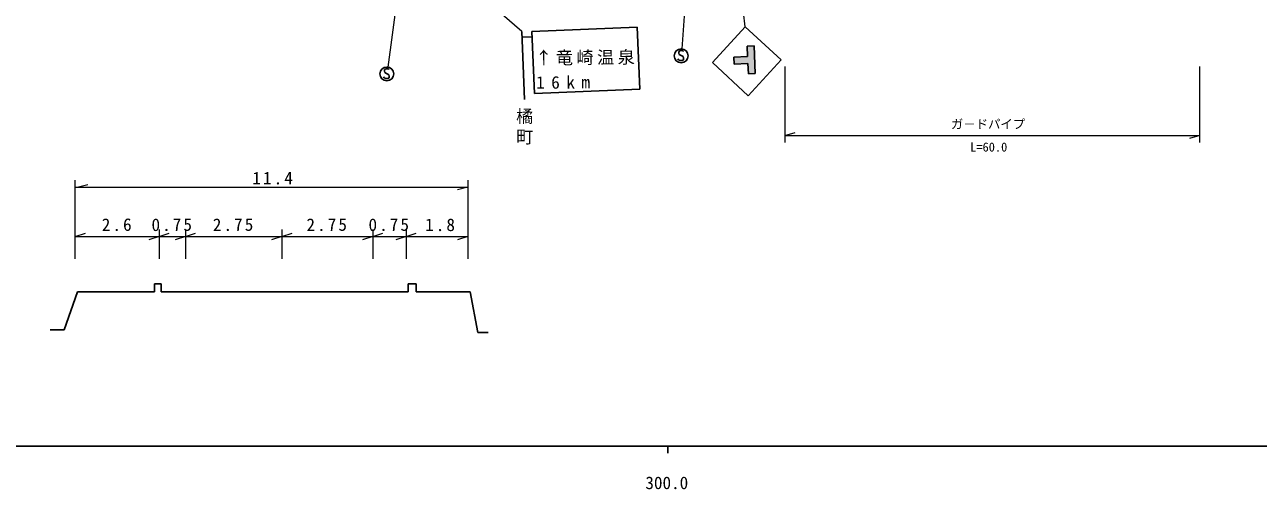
# Model space of a CAD drawing. Units: millimetres, scale not verified, with parts at other scales. Extents: x 40000 to 680000, y 20000 to 380000.
# Drawn here: x 274454 to 453862, y 198715 to 266326 of the extents above; entities that cross this region are included whole.
import ezdxf
from ezdxf.enums import TextEntityAlignment as Align

# ---------------------------------------------------------------- set-up
doc = ezdxf.new("R2010")
doc.units = ezdxf.units.MM
doc.header["$LTSCALE"] = 1000
for name, color, linetype, lineweight in [('M-BGD', 7, 'Continuous', 25), ('M-STR-HTXT', 7, 'Continuous', 13), ('M-STR-STRC', 7, 'Continuous', 25), ('M-TTL-BAND', 7, 'Continuous', 25)]:
    doc.layers.add(name, color=color, linetype=linetype, lineweight=lineweight)
doc.layers.add('M-BMK-HTXT', color=7, linetype='Continuous')
doc.styles.add('@ＭＳ 明朝', font='')
doc.styles.add('ＭＳ ゴシック', font='')
doc.styles.get('@ＭＳ 明朝').set_extended_font_data('@MS Mincho')
doc.styles.get('ＭＳ ゴシック').set_extended_font_data('MS Gothic')

msp = doc.modelspace()

# ---------------------------------------------------------------- hatches: boundary and pattern name
at = {"layer": 'M-STR-STRC'}
msp.add_hatch(color=256, dxfattribs=at).paths.add_polyline_path([(380530, 263221), (379531, 263180), (379592, 261681), (377594, 261599), (377635, 260600), (379633, 260682), (379695, 259183), (380694, 259224)])

# ---------------------------------------------------------------- linework, layer by layer
at = {"layer": 'M-BGD'}
for p, q in [((293341, 227467), (293341, 228636)), ((293341, 228636), (294326, 228636)), ((294326, 227467), (294326, 228636)), ((330245, 227467), (330245, 228636)), ((330245, 228636), (331367, 228636)), ((331367, 227467), (331367, 228636)), ((280213, 221937), (282146, 227467)), ((282146, 227467), (293341, 227467)), ((294326, 227467), (330245, 227467)), ((331367, 227467), (339232, 227467)), ((339232, 227467), (340364, 221538)), ((278145, 221937), (280213, 221937)), ((340364, 221538), (341874, 221538))]:
    msp.add_line(p, q, dxfattribs=at)
at = {"layer": 'M-STR-HTXT'}
for p, q in [((371616, 285409), (370000, 262787)), ((379255, 265999), (376924, 285559)), ((330072, 281192), (327256, 260147)), ((346737, 265315), (332461, 277834)), ((385006, 260234), (385006, 249200)), ((445361, 249200), (445360, 260234)), ((385006, 250200), (386506, 250620)), ((385006, 250200), (445360, 250200)), ((445360, 250200), (443861, 249780)), ((281815, 236500), (281815, 243693)), ((281815, 242693), (338901, 242699)), ((282112, 242687), (283628, 243045)), ((338901, 242693), (337401, 242273)), ((338901, 243699), (338901, 236506)), ((281815, 232251), (281815, 236500)), ((281815, 235500), (283297, 235982)), ((281815, 235500), (293995, 235500)), ((293995, 235500), (292514, 235019)), ((293996, 236500), (293995, 232251)), ((293995, 235500), (295477, 235981)), ((293995, 235500), (297821, 235500)), ((297821, 235500), (296339, 235019)), ((297821, 236500), (297821, 232251)), ((297821, 235500), (299302, 235981)), ((297821, 235500), (311853, 235500)), ((311853, 235500), (310371, 235019)), ((311852, 236500), (311853, 232251)), ((311853, 235500), (313334, 235981)), ((311853, 235500), (325075, 235500)), ((325075, 235500), (323593, 235019)), ((325075, 236500), (325075, 232251)), ((325075, 235500), (326556, 235981)), ((325075, 235500), (329914, 235500)), ((329914, 235500), (328432, 235019)), ((329914, 236500), (329914, 232251)), ((329914, 235500), (331395, 235982)), ((329914, 235500), (338901, 235500)), ((338901, 235500), (337420, 235019)), ((338901, 236500), (338901, 232251))]:
    msp.add_line(p, q, dxfattribs=at)
at = {"layer": 'M-STR-STRC'}
for p, q in [((348228, 265335), (363551, 265967)), ((363922, 256951), (363551, 265967)), ((379255, 265999), (374465, 260797)), ((384456, 261209), (379255, 265999)), ((347145, 255414), (346737, 265315)), ((348259, 264571), (346770, 264509)), ((348227, 265347), (348599, 256320)), ((369609, 262430), (369569, 262190)), ((369569, 262190), (369649, 261990)), ((369849, 262550), (369609, 262430)), ((369649, 261990), (370209, 261670)), ((370009, 262550), (369849, 262550)), ((370169, 262510), (370009, 262550)), ((370249, 262430), (370169, 262510)), ((379531, 263180), (380530, 263221)), ((379592, 261681), (379531, 263180)), ((380530, 263221), (380694, 259224)), ((369529, 261230), (369449, 261350)), ((369769, 261110), (369529, 261230)), ((370049, 261110), (369769, 261110)), ((370249, 261230), (370049, 261110)), ((370209, 261670), (370289, 261470)), ((370289, 261470), (370249, 261230)), ((374465, 260797), (379668, 255970)), ((377594, 261599), (379592, 261681)), ((377635, 260600), (377594, 261599)), ((379634, 260682), (377635, 260600)), ((379695, 259183), (379634, 260682)), ((379668, 255970), (384456, 261209)), ((326724, 258596), (326644, 258716)), ((326964, 258476), (326724, 258596)), ((326804, 259796), (326764, 259556)), ((326764, 259556), (326844, 259356)), ((327044, 259916), (326804, 259796)), ((326844, 259356), (327404, 259036)), ((327244, 258476), (326964, 258476)), ((327204, 259916), (327044, 259916)), ((327364, 259876), (327204, 259916)), ((327444, 258596), (327244, 258476)), ((327444, 259796), (327364, 259876)), ((327404, 259036), (327484, 258836)), ((327484, 258836), (327444, 258596)), ((380694, 259224), (379695, 259183)), ((348599, 256320), (363922, 256951))]:
    msp.add_line(p, q, dxfattribs=at)
for centre in [(369929, 261790), (327124, 259156)]:
    msp.add_circle(centre, 1000, dxfattribs=at)
at = {"layer": 'M-TTL-BAND'}
for p, q in [((40000, 205000), (579000, 205000)), ((368000, 205000), (368000, 204000))]:
    msp.add_line(p, q, dxfattribs=at)

# ---------------------------------------------------------------- texts
at = {"layer": 'M-BMK-HTXT', "char_height": 1833, "attachment_point": 7}
for s, insert, rotation, style in [('\\T1.2;↑竜崎温泉', (348701, 260388), 0.4, 'ＭＳ ゴシック'), ('\\T1.76;16km', (348842, 256965), 0.4, 'ＭＳ ゴシック'), ('\\T1.2;橘町', (345980, 254273), 270.4, '@ＭＳ 明朝')]:
    msp.add_mtext(s, dxfattribs=dict(at, insert=insert, rotation=rotation, style=style))
at = {"layer": 'M-STR-HTXT', "style": 'ＭＳ ゴシック'}
for s, p in [('ガ－ドパイプ', (409153, 250802)), ('L=60.0', (411963, 247466))]:
    msp.add_text(s, height=1320, dxfattribs=at).set_placement(p, align=Align.BOTTOM_LEFT)
at = {"layer": 'M-STR-HTXT', "char_height": 1833, "attachment_point": 7, "style": 'ＭＳ ゴシック'}
for s, insert in [('\\T1.24;11.4', (307570, 243054)), ('\\T1.24;1.8', (332693, 236262))]:
    msp.add_mtext(s, dxfattribs=dict(at, insert=insert))
at = {"layer": 'M-STR-HTXT', "char_height": 1833, "attachment_point": 7, "rotation": 0.4, "style": 'ＭＳ ゴシック'}
for s, insert in [('\\T1.24;2.6', (285673, 236263)), ('\\T1.24;0.75', (292903, 236263)), ('\\T1.24;2.75', (301824, 236262)), ('\\T1.24;2.75', (315439, 236263)), ('\\T1.24;0.75', (324462, 236263))]:
    msp.add_mtext(s, dxfattribs=dict(at, insert=insert))
at = {"layer": 'M-TTL-BAND', "style": 'ＭＳ ゴシック'}
msp.add_text('300.0', height=1833, dxfattribs=at).set_placement((364719, 198195), align=Align.BOTTOM_LEFT)

doc.saveas('drawing.dxf')
